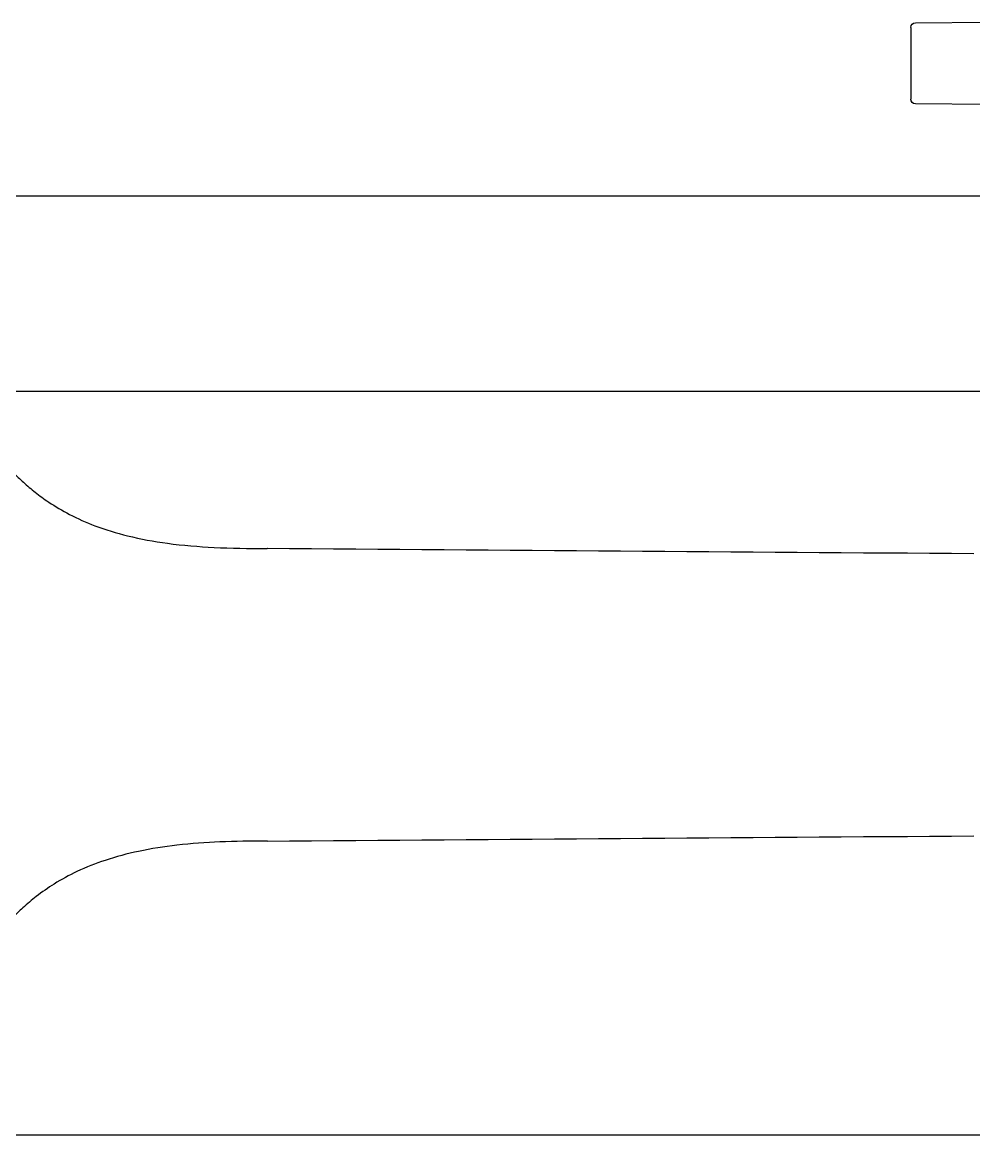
# Model space of a CAD drawing. Header units: centimetres. Extents: x -1797 to 2001, y -8788 to 1856.
# Drawn here: x -154.19 to -143.58, y -2044.97 to -2032.56 of the extents above; entities that cross this region are included whole.
import ezdxf

# ---------------------------------------------------------------- set-up
doc = ezdxf.new("R2010")
doc.units = ezdxf.units.CM
doc.header["$LTSCALE"] = 100
doc.header["$MEASUREMENT"] = 0
for name, color, linetype in [('ID_Flooring_02', 127, 'Continuous'), ('ID_Furniture-Fixed_02', 145, 'Continuous'), ('WALL-03', 2, 'Continuous')]:
    doc.layers.add(name, color=color, linetype=linetype)

# ---------------------------------------------------------------- blocks, each defined once
blk = doc.blocks.new('A$C5f37530c')
at = {"layer": 'ID_Furniture-Fixed_02'}
for p, q in [((-58.91, -161.85), (-58.91, -147.94)), ((-61.09, -148.13), (-61.09, -159.704)), ((-57.888, -148.166), (-57.881, -148.98)), ((-56.98, -148.98), (-56.973, -148.166)), ((-57.03, -149.03), (-57.831, -149.03))]:
    blk.add_line(p, q, dxfattribs=at)
for centre, radius, start, end in [((-4925.636, -116.831), 4859.692, 359.53577, 359.628628), ((5121.912, -114.452), 5184.922, 180.374365, 180.461399), ((-57.831, -148.98), 0.05, 180.5, 270), ((-57.03, -148.98), 0.05, 270, 359.5)]:
    blk.add_arc(centre, radius, start, end, dxfattribs=at)
for points, knots in [([(-66.103, -156.207), (-66.104, -156.401), (-66.108, -156.712), (-66.141, -157.201), (-66.208, -157.628), (-66.307, -158.003), (-66.431, -158.318), (-66.57, -158.573), (-66.71, -158.773), (-66.837, -158.925), (-66.944, -159.035), (-67.039, -159.124), (-67.145, -159.215), (-67.289, -159.329), (-67.486, -159.467), (-67.735, -159.628), (-68.041, -159.821), (-68.236, -159.956), (-68.36, -160.043)], [0, 0, 0, 0, 0.109953, 0.209947, 0.300127, 0.380727, 0.451422, 0.512286, 0.563517, 0.605255, 0.637551, 0.66058, 0.687323, 0.725806, 0.776114, 0.838446, 0.913142, 1, 1, 1, 1]), ([(-60.585, -160.043), (-60.737, -159.939), (-60.971, -159.776), (-61.337, -159.548), (-61.622, -159.356), (-61.833, -159.19), (-61.986, -159.051), (-62.107, -158.925), (-62.218, -158.793), (-62.341, -158.624), (-62.471, -158.404), (-62.601, -158.111), (-62.712, -157.744), (-62.794, -157.301), (-62.836, -156.769), (-62.841, -156.425), (-62.842, -156.207)], [0, 0, 0, 0, 0.105449, 0.19426, 0.26656, 0.322792, 0.363144, 0.396729, 0.433081, 0.472239, 0.528903, 0.593835, 0.673387, 0.767542, 0.876259, 1, 1, 1, 1])]:
    blk.add_open_spline(points, degree=3, knots=knots, dxfattribs=at)
for points in [[(-66.104, -156.206), (-66.104, -156.206), (-66.104, -156.206), (-66.104, -156.207), (-66.104, -156.207), (-66.103, -156.207)], [(-62.842, -156.206), (-62.842, -156.206), (-62.842, -156.206), (-62.842, -156.207), (-62.842, -156.207), (-62.842, -156.207)]]:
    blk.add_open_spline(points, degree=5, dxfattribs=at)

msp = doc.modelspace()

# ---------------------------------------------------------------- linework, layer by layer
at = {"layer": 'ID_Flooring_02'}
msp.add_line((-303.13, -2044.968), (6.75, -2044.968), dxfattribs=at)

# ---------------------------------------------------------------- block references
at = {"layer": 'WALL-03', "xscale": -1, "rotation": 270}
msp.add_blockref('A$C5f37530c', (4.747, -1975.59, 0), dxfattribs=at)

doc.saveas('drawing.dxf')
